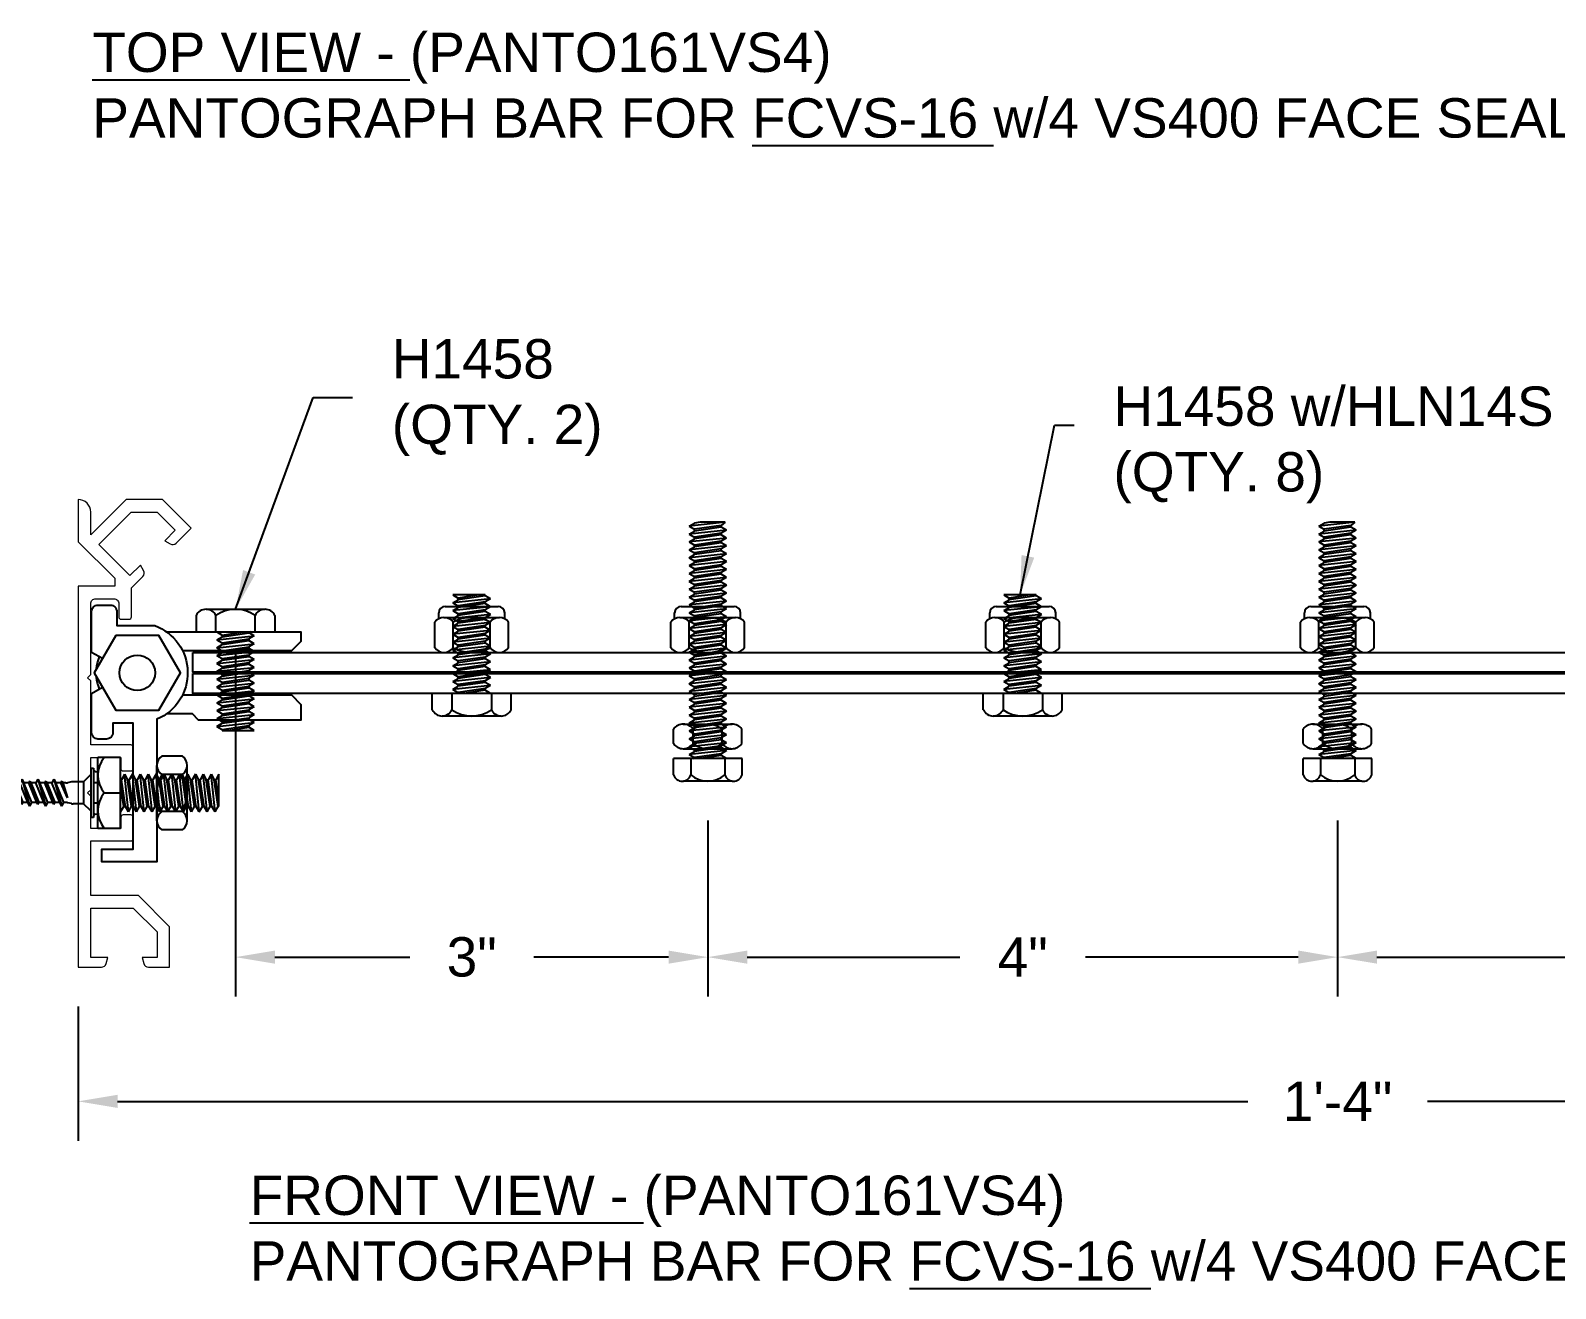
# Model space of a CAD drawing. Header units: inches. Extents: x 0 to 34.5, y -15.8 to 21.6.
# Drawn here: x 12.04 to 21.73, y 3.52 to 11.51 of the extents above; entities that cross this region are included whole.
import ezdxf

# ---------------------------------------------------------------- set-up
doc = ezdxf.new("R2010")
doc.units = ezdxf.units.IN
doc.header["$MEASUREMENT"] = 0
for name, color, linetype in [('Anchors', 4, 'Continuous'), ('Dimensions', 3, 'Continuous'), ('Metals', 7, 'Continuous'), ('Text', 2, 'Continuous')]:
    doc.layers.add(name, color=color, linetype=linetype)
doc.styles.add('Arial', font='arial.ttf')
doc.dimstyles.new('Arial', dxfattribs={"dimtxt": 0.25, "dimasz": 0.25, "dimexe": 0.25, "dimexo": 0.25, "dimgap": 0.25, "dimtad": 0, "dimtih": 1, "dimtoh": 1, "dimdec": 4, "dimzin": 0, "dimdsep": 46, "dimlunit": 4, "dimtxsty": 'Arial', "dimcen": 0.25, "dimadec": 0, "dimazin": 0, "dimtfac": 1, "dimtdec": 4, "dimtofl": 0, "dimtmove": 0, "dimatfit": 3, "dimfxl": 0, "dimfrac": 2, "dimtolj": 1, "dimtzin": 0, "dimarcsym": 0})

# ---------------------------------------------------------------- blocks, each defined once
blk = doc.blocks.new('*D12')
at = {"layer": 'Defpoints', "color": 0}
for p in [(12.3456, 5.5614), (28.3456, 5.5614), (28.3456, 4.71)]:
    blk.add_point(p, dxfattribs=at)
at = {"layer": 'Dimensions', "color": 0, "lineweight": -2}
for p, q in [((12.3456, 5.3114), (12.3456, 4.46)), ((28.3456, 5.3114), (28.3456, 4.46)), ((12.5956, 4.71), (19.7751, 4.71)), ((28.0956, 4.71), (20.9161, 4.71))]:
    blk.add_line(p, q, dxfattribs=at)
at = {"layer": 'Dimensions', "color": 0}
for points in [[(12.5956, 4.7516), (12.5956, 4.6683), (12.3456, 4.71)], [(28.0956, 4.7516), (28.0956, 4.6683), (28.3456, 4.71)]]:
    blk.add_solid(points, dxfattribs=at)
at = {"layer": 'Dimensions', "color": 0, "insert": (20.3456, 4.71), "char_height": 0.25, "attachment_point": 5, "style": 'Arial'}
blk.add_mtext('\\A1;1\'-4"', dxfattribs=at)
blk = doc.blocks.new('*D13')
at = {"layer": 'Defpoints', "color": 0}
for p in [(13.3456, 7.8348), (16.3456, 6.7434), (16.3456, 5.6257)]:
    blk.add_point(p, dxfattribs=at)
at = {"layer": 'Dimensions', "color": 0, "lineweight": -2}
for p, q in [((13.3456, 7.5848), (13.3456, 5.3757)), ((16.3456, 6.4934), (16.3456, 5.3757)), ((13.5956, 5.6257), (14.452, 5.6257)), ((16.0956, 5.6257), (15.2392, 5.6257))]:
    blk.add_line(p, q, dxfattribs=at)
at = {"layer": 'Dimensions', "color": 0}
for points in [[(13.5956, 5.6674), (13.5956, 5.5841), (13.3456, 5.6257)], [(16.0956, 5.6674), (16.0956, 5.5841), (16.3456, 5.6257)]]:
    blk.add_solid(points, dxfattribs=at)
at = {"layer": 'Dimensions', "color": 0, "insert": (14.8456, 5.6257), "char_height": 0.25, "attachment_point": 5, "style": 'Arial'}
blk.add_mtext('\\A1;3"', dxfattribs=at)
blk = doc.blocks.new('*D29')
at = {"layer": 'Defpoints', "color": 0}
for p in [(20.3456, 6.7434), (24.3456, 6.7434), (24.3456, 5.6257)]:
    blk.add_point(p, dxfattribs=at)
at = {"layer": 'Dimensions', "color": 0, "lineweight": -2}
for p, q in [((20.3456, 6.4934), (20.3456, 5.3757)), ((24.3456, 6.4934), (24.3456, 5.3757)), ((20.5956, 5.6257), (21.9469, 5.6257)), ((24.0956, 5.6257), (22.7443, 5.6257))]:
    blk.add_line(p, q, dxfattribs=at)
at = {"layer": 'Dimensions', "color": 0}
for points in [[(20.5956, 5.6674), (20.5956, 5.5841), (20.3456, 5.6257)], [(24.0956, 5.6674), (24.0956, 5.5841), (24.3456, 5.6257)]]:
    blk.add_solid(points, dxfattribs=at)
at = {"layer": 'Dimensions', "color": 0, "insert": (22.3456, 5.6257), "char_height": 0.25, "attachment_point": 5, "style": 'Arial'}
blk.add_mtext('\\A1;4"', dxfattribs=at)
blk = doc.blocks.new('*D30')
at = {"layer": 'Defpoints', "color": 0}
for p in [(16.3456, 6.7434), (20.3456, 6.7434), (20.3456, 5.6257)]:
    blk.add_point(p, dxfattribs=at)
at = {"layer": 'Dimensions', "color": 0, "lineweight": -2}
for p, q in [((16.3456, 6.4934), (16.3456, 5.3757)), ((20.3456, 6.4934), (20.3456, 5.3757)), ((16.5956, 5.6257), (17.9469, 5.6257)), ((20.0956, 5.6257), (18.7443, 5.6257))]:
    blk.add_line(p, q, dxfattribs=at)
at = {"layer": 'Dimensions', "color": 0}
for points in [[(16.5956, 5.6674), (16.5956, 5.5841), (16.3456, 5.6257)], [(20.0956, 5.6674), (20.0956, 5.5841), (20.3456, 5.6257)]]:
    blk.add_solid(points, dxfattribs=at)
at = {"layer": 'Dimensions', "color": 0, "insert": (18.3456, 5.6257), "char_height": 0.25, "attachment_point": 5, "style": 'Arial'}
blk.add_mtext('\\A1;4"', dxfattribs=at)
blk = doc.blocks.new('H14112')
for p, q in [((-0.2175, 0.1036), (-0.2175, -0.0004)), ((-0.155, 0.1436), (0.155, 0.1436)), ((-0.1088, -0.0004), (-0.1088, 0.1036)), ((0.1088, -0.0004), (0.1088, 0.1036)), ((0.2175, 0.1036), (0.2175, -0.0004)), ((-0.119, 0), (-0.085, -0.0196)), ((-0.085, -0.0196), (0.0485, 0)), ((0.0943, 0), (0.085, -0.0054)), ((-0.2175, -0.0004), (0.2175, -0.0004)), ((-0.119, -0.05), (0.119, -0.025)), ((-0.119, -0.05), (-0.085, -0.0304)), ((-0.119, -0.05), (-0.085, -0.0696)), ((-0.119, -0.1), (0.119, -0.075)), ((-0.119, -0.1), (-0.085, -0.0804)), ((-0.085, -0.0304), (0.085, -0.0054)), ((-0.085, -0.0196), (-0.085, -0.0304)), ((-0.085, -0.0696), (0.085, -0.0446)), ((-0.085, -0.0804), (0.085, -0.0554)), ((-0.085, -0.0696), (-0.085, -0.0804)), ((-0.085, -0.1196), (0.085, -0.0946)), ((0.119, -0.025), (0.085, -0.0054)), ((0.119, -0.025), (0.085, -0.0446)), ((0.085, -0.0446), (0.085, -0.0554)), ((0.119, -0.075), (0.085, -0.0554)), ((0.119, -0.075), (0.085, -0.0946)), ((0.085, -0.0946), (0.085, -0.1054)), ((-0.119, -0.1), (-0.085, -0.1196)), ((-0.119, -0.15), (0.119, -0.125)), ((-0.119, -0.15), (-0.085, -0.1304)), ((-0.119, -0.15), (-0.085, -0.1696)), ((-0.119, -0.2), (0.119, -0.175)), ((-0.119, -0.2), (-0.085, -0.1804)), ((-0.085, -0.1304), (0.085, -0.1054)), ((-0.085, -0.1196), (-0.085, -0.1304)), ((-0.085, -0.1696), (0.085, -0.1446)), ((-0.085, -0.1804), (0.085, -0.1554)), ((-0.085, -0.1696), (-0.085, -0.1804)), ((0.119, -0.125), (0.085, -0.1054)), ((0.119, -0.125), (0.085, -0.1446)), ((0.085, -0.1446), (0.085, -0.1554)), ((0.119, -0.175), (0.085, -0.1554)), ((0.119, -0.175), (0.085, -0.1946)), ((-0.119, -0.2), (-0.085, -0.2196)), ((-0.119, -0.25), (0.119, -0.225)), ((-0.119, -0.25), (-0.085, -0.2304)), ((-0.119, -0.25), (-0.085, -0.2696)), ((-0.119, -0.3), (0.119, -0.275)), ((-0.119, -0.3), (-0.085, -0.2804)), ((-0.085, -0.2196), (0.085, -0.1946)), ((-0.085, -0.2304), (0.085, -0.2054)), ((-0.085, -0.2196), (-0.085, -0.2304)), ((-0.085, -0.2696), (0.085, -0.2446)), ((-0.085, -0.2804), (0.085, -0.2554)), ((-0.085, -0.2696), (-0.085, -0.2804)), ((0.085, -0.1946), (0.085, -0.2054)), ((0.119, -0.225), (0.085, -0.2054)), ((0.119, -0.225), (0.085, -0.2446)), ((0.085, -0.2446), (0.085, -0.2554)), ((0.119, -0.275), (0.085, -0.2554)), ((0.119, -0.275), (0.085, -0.2946)), ((-0.119, -0.3), (-0.085, -0.3196)), ((-0.119, -0.35), (0.119, -0.325)), ((-0.119, -0.35), (-0.085, -0.3304)), ((-0.119, -0.35), (-0.085, -0.3696)), ((-0.119, -0.4), (0.119, -0.375)), ((-0.119, -0.4), (-0.085, -0.3804)), ((-0.085, -0.3196), (0.085, -0.2946)), ((-0.085, -0.3304), (0.085, -0.3054)), ((-0.085, -0.3196), (-0.085, -0.3304)), ((-0.085, -0.3696), (0.085, -0.3446)), ((-0.085, -0.3804), (0.085, -0.3554)), ((-0.085, -0.3696), (-0.085, -0.3804)), ((0.085, -0.2946), (0.085, -0.3054)), ((0.119, -0.325), (0.085, -0.3054)), ((0.119, -0.325), (0.085, -0.3446)), ((0.085, -0.3446), (0.085, -0.3554)), ((0.119, -0.375), (0.085, -0.3554)), ((0.119, -0.375), (0.085, -0.3946)), ((-0.119, -0.4), (-0.085, -0.4196)), ((-0.119, -0.45), (0.119, -0.425)), ((-0.119, -0.45), (-0.085, -0.4304)), ((-0.119, -0.45), (-0.085, -0.4696)), ((-0.119, -0.5), (0.119, -0.475)), ((-0.119, -0.5), (-0.085, -0.4804)), ((-0.085, -0.4196), (0.085, -0.3946)), ((-0.085, -0.4304), (0.085, -0.4054)), ((-0.085, -0.4196), (-0.085, -0.4304)), ((-0.085, -0.4696), (0.085, -0.4446)), ((-0.085, -0.4804), (0.085, -0.4554)), ((-0.085, -0.4696), (-0.085, -0.4804)), ((0.085, -0.3946), (0.085, -0.4054)), ((0.119, -0.425), (0.085, -0.4054)), ((0.119, -0.425), (0.085, -0.4446)), ((0.085, -0.4446), (0.085, -0.4554)), ((0.119, -0.475), (0.085, -0.4554)), ((0.119, -0.475), (0.085, -0.4946)), ((-0.119, -0.5), (-0.085, -0.5196)), ((-0.119, -0.55), (0.119, -0.525)), ((-0.119, -0.55), (-0.085, -0.5304)), ((-0.119, -0.55), (-0.085, -0.5696)), ((-0.119, -0.6), (0.119, -0.575)), ((-0.119, -0.6), (-0.085, -0.5804)), ((-0.085, -0.5196), (0.085, -0.4946)), ((-0.085, -0.5304), (0.085, -0.5054)), ((-0.085, -0.5196), (-0.085, -0.5304)), ((-0.085, -0.5696), (0.085, -0.5446)), ((-0.085, -0.5804), (0.085, -0.5554)), ((-0.085, -0.5696), (-0.085, -0.5804)), ((0.085, -0.4946), (0.085, -0.5054)), ((0.119, -0.525), (0.085, -0.5054)), ((0.119, -0.525), (0.085, -0.5446)), ((0.085, -0.5446), (0.085, -0.5554)), ((0.119, -0.575), (0.085, -0.5554)), ((0.119, -0.575), (0.085, -0.5946)), ((-0.119, -0.6), (-0.085, -0.6196)), ((-0.119, -0.65), (0.119, -0.625)), ((-0.119, -0.65), (-0.085, -0.6304)), ((-0.119, -0.65), (-0.085, -0.6696)), ((-0.119, -0.7), (0.119, -0.675)), ((-0.085, -0.6196), (0.085, -0.5946)), ((-0.085, -0.6304), (0.085, -0.6054)), ((-0.085, -0.6196), (-0.085, -0.6304)), ((-0.085, -0.6696), (0.085, -0.6446)), ((-0.085, -0.6804), (0.085, -0.6554)), ((-0.085, -0.6696), (-0.085, -0.6804)), ((0.085, -0.5946), (0.085, -0.6054)), ((0.119, -0.625), (0.085, -0.6054)), ((0.119, -0.625), (0.085, -0.6446)), ((0.085, -0.6446), (0.085, -0.6554)), ((0.119, -0.675), (0.085, -0.6554)), ((0.119, -0.675), (0.085, -0.6946)), ((-0.119, -0.7), (-0.085, -0.6804)), ((-0.119, -0.7), (-0.085, -0.7196)), ((-0.119, -0.75), (0.119, -0.725)), ((-0.119, -0.75), (-0.085, -0.7304)), ((-0.119, -0.75), (-0.085, -0.7696)), ((-0.085, -0.7196), (0.085, -0.6946)), ((-0.085, -0.7304), (0.085, -0.7054)), ((-0.085, -0.7196), (-0.085, -0.7304)), ((-0.085, -0.7696), (0.085, -0.7446)), ((-0.085, -0.7804), (0.085, -0.7554)), ((-0.085, -0.7696), (-0.085, -0.7804)), ((0.085, -0.6946), (0.085, -0.7054)), ((0.119, -0.725), (0.085, -0.7054)), ((0.119, -0.725), (0.085, -0.7446)), ((0.085, -0.7446), (0.085, -0.7554)), ((0.119, -0.775), (0.085, -0.7554)), ((-0.119, -0.8), (0.119, -0.775)), ((-0.119, -0.8), (-0.085, -0.7804)), ((-0.119, -0.8), (-0.085, -0.8196)), ((-0.119, -0.85), (0.119, -0.825)), ((-0.119, -0.85), (-0.085, -0.8304)), ((-0.119, -0.85), (-0.085, -0.8696)), ((-0.085, -0.8196), (0.085, -0.7946)), ((-0.085, -0.8304), (0.085, -0.8054)), ((-0.085, -0.8196), (-0.085, -0.8304)), ((-0.085, -0.8696), (0.085, -0.8446)), ((-0.085, -0.8804), (0.085, -0.8554)), ((-0.085, -0.8696), (-0.085, -0.8804)), ((0.119, -0.775), (0.085, -0.7946)), ((0.085, -0.7946), (0.085, -0.8054)), ((0.119, -0.825), (0.085, -0.8054)), ((0.119, -0.825), (0.085, -0.8446)), ((0.085, -0.8446), (0.085, -0.8554)), ((0.119, -0.875), (0.085, -0.8554)), ((-0.119, -0.9), (0.119, -0.875)), ((-0.119, -0.9), (-0.085, -0.8804)), ((-0.119, -0.9), (-0.085, -0.9196)), ((-0.119, -0.95), (0.119, -0.925)), ((-0.119, -0.95), (-0.085, -0.9304)), ((-0.119, -0.95), (-0.085, -0.9696)), ((-0.085, -0.9196), (0.085, -0.8946)), ((-0.085, -0.9304), (0.085, -0.9054)), ((-0.085, -0.9196), (-0.085, -0.9304)), ((-0.085, -0.9696), (0.085, -0.9446)), ((-0.085, -0.9804), (0.085, -0.9554)), ((0.119, -0.875), (0.085, -0.8946)), ((0.085, -0.8946), (0.085, -0.9054)), ((0.119, -0.925), (0.085, -0.9054)), ((0.119, -0.925), (0.085, -0.9446)), ((0.085, -0.9446), (0.085, -0.9554)), ((0.119, -0.975), (0.085, -0.9554)), ((-0.119, -1), (0.119, -0.975)), ((-0.119, -1), (-0.085, -0.9804)), ((-0.119, -1), (-0.085, -1.0196)), ((-0.119, -1.05), (0.119, -1.025)), ((-0.119, -1.05), (-0.085, -1.0304)), ((-0.119, -1.05), (-0.085, -1.0696)), ((-0.085, -0.9696), (-0.085, -0.9804)), ((-0.085, -1.0196), (0.085, -0.9946)), ((-0.085, -1.0304), (0.085, -1.0054)), ((-0.085, -1.0196), (-0.085, -1.0304)), ((-0.085, -1.0696), (0.085, -1.0446)), ((-0.085, -1.0804), (0.085, -1.0554)), ((0.119, -0.975), (0.085, -0.9946)), ((0.085, -0.9946), (0.085, -1.0054)), ((0.119, -1.025), (0.085, -1.0054)), ((0.119, -1.025), (0.085, -1.0446)), ((0.085, -1.0446), (0.085, -1.0554)), ((0.119, -1.075), (0.085, -1.0554)), ((-0.119, -1.1), (0.119, -1.075)), ((-0.119, -1.1), (-0.085, -1.0804)), ((-0.119, -1.1), (-0.085, -1.1196)), ((-0.119, -1.15), (0.119, -1.125)), ((-0.119, -1.15), (-0.085, -1.1304)), ((-0.119, -1.15), (-0.085, -1.1696)), ((-0.085, -1.0696), (-0.085, -1.0804)), ((-0.085, -1.1196), (0.085, -1.0946)), ((-0.085, -1.1304), (0.085, -1.1054)), ((-0.085, -1.1196), (-0.085, -1.1304)), ((-0.085, -1.1696), (0.085, -1.1446)), ((-0.085, -1.1804), (0.085, -1.1554)), ((0.119, -1.075), (0.085, -1.0946)), ((0.085, -1.0946), (0.085, -1.1054)), ((0.119, -1.125), (0.085, -1.1054)), ((0.119, -1.125), (0.085, -1.1446)), ((0.085, -1.1446), (0.085, -1.1554)), ((0.119, -1.175), (0.085, -1.1554)), ((-0.119, -1.2), (0.119, -1.175)), ((-0.119, -1.2), (-0.085, -1.1804)), ((-0.119, -1.2), (-0.085, -1.2196)), ((-0.119, -1.25), (0.119, -1.225)), ((-0.119, -1.25), (-0.085, -1.2304)), ((-0.119, -1.25), (-0.085, -1.2696)), ((-0.085, -1.1696), (-0.085, -1.1804)), ((-0.085, -1.2196), (0.085, -1.1946)), ((-0.085, -1.2304), (0.085, -1.2054)), ((-0.085, -1.2196), (-0.085, -1.2304)), ((-0.085, -1.2696), (0.085, -1.2446)), ((-0.085, -1.2804), (0.085, -1.2554)), ((0.119, -1.175), (0.085, -1.1946)), ((0.085, -1.1946), (0.085, -1.2054)), ((0.119, -1.225), (0.085, -1.2054)), ((0.119, -1.225), (0.085, -1.2446)), ((0.085, -1.2446), (0.085, -1.2554)), ((0.119, -1.275), (0.085, -1.2554)), ((-0.119, -1.3), (0.119, -1.275)), ((-0.119, -1.3), (-0.085, -1.2804)), ((-0.119, -1.3), (-0.085, -1.3196)), ((-0.119, -1.35), (0.119, -1.325)), ((-0.119, -1.35), (-0.085, -1.3304)), ((-0.119, -1.35), (-0.085, -1.3696)), ((-0.085, -1.2696), (-0.085, -1.2804)), ((-0.085, -1.3196), (0.085, -1.2946)), ((-0.085, -1.3304), (0.085, -1.3054)), ((-0.085, -1.3196), (-0.085, -1.3304)), ((-0.085, -1.3696), (0.085, -1.3446)), ((-0.085, -1.3804), (0.085, -1.3554)), ((0.119, -1.275), (0.085, -1.2946)), ((0.085, -1.2946), (0.085, -1.3054)), ((0.119, -1.325), (0.085, -1.3054)), ((0.119, -1.325), (0.085, -1.3446)), ((0.085, -1.3446), (0.085, -1.3554)), ((0.119, -1.375), (0.085, -1.3554)), ((-0.119, -1.4), (0.119, -1.375)), ((-0.119, -1.4), (-0.085, -1.3804)), ((-0.119, -1.4), (-0.085, -1.4196)), ((-0.119, -1.45), (0.119, -1.425)), ((-0.119, -1.45), (-0.085, -1.4304)), ((-0.119, -1.45), (-0.085, -1.4696)), ((-0.085, -1.3696), (-0.085, -1.3804)), ((-0.085, -1.4196), (0.085, -1.3946)), ((-0.085, -1.4304), (0.085, -1.4054)), ((-0.085, -1.4196), (-0.085, -1.4304)), ((-0.085, -1.4696), (0.085, -1.4446)), ((0.119, -1.375), (0.085, -1.3946)), ((0.085, -1.3946), (0.085, -1.4054)), ((0.119, -1.425), (0.085, -1.4054)), ((0.119, -1.425), (0.085, -1.4446)), ((0.085, -1.4446), (0.085, -1.4554)), ((-0.1099, -1.5), (0.119, -1.475)), ((-0.1099, -1.5), (-0.085, -1.4804)), ((-0.1099, -1.5), (0.0485, -1.5)), ((-0.085, -1.4804), (0.085, -1.4554)), ((-0.085, -1.4696), (-0.085, -1.4804)), ((0.0485, -1.5), (0.085, -1.4946)), ((0.119, -1.475), (0.085, -1.4554)), ((0.119, -1.475), (0.085, -1.4946))]:
    blk.add_line(p, q)
for centre, radius, start, end in [((-0.1631, 0.0867), 0.057, 17.32121, 162.67879), ((0, -0.0242), 0.1678, 49.61133, 130.38867), ((0.1631, 0.0867), 0.057, 17.32121, 162.67879)]:
    blk.add_arc(centre, radius, start, end)
blk = doc.blocks.new('HLN14S')
for p, q in [((-0.1678, 0.292), (0.1678, 0.292)), ((-0.2096, 0.2133), (-0.2096, 0.2502)), ((-0.1759, 0.2217), (0.1759, 0.2217)), ((0.2096, 0.2133), (0.2096, 0.2502)), ((-0.2345, 0.03), (-0.2345, 0.1917)), ((-0.1173, 0.03), (-0.1173, 0.1917)), ((0.1172, 0.03), (0.1172, 0.1917)), ((0.2345, 0.03), (0.2345, 0.1917)), ((-0.1759, 0), (0.1759, 0))]:
    blk.add_line(p, q)
for centre, radius, start, end in [((-0.1678, 0.2502), 0.0418, 90, 180), ((0.1678, 0.2502), 0.0418, 0, 90), ((-0.1759, 0.1494), 0.0723, 35.77511, 144.22489), ((0, -0.0223), 0.244, 61.28133, 118.71867), ((0.1759, 0.1494), 0.0723, 35.77511, 144.22489), ((-0.1759, 0.0723), 0.0723, 215.77511, 324.22489), ((0, 0.244), 0.244, 241.28133, 298.71867), ((0.1759, 0.0723), 0.0723, 215.77511, 324.22489)]:
    blk.add_arc(centre, radius, start, end)
blk = doc.blocks.new('HJN14')
for p, q in [((-0.155, 0), (0.155, 0)), ((-0.2175, -0.1242), (-0.2175, -0.032)), ((-0.0925, -0.1242), (-0.0925, -0.032)), ((0.0925, -0.1242), (0.0925, -0.032)), ((0.2175, -0.1242), (0.2175, -0.032)), ((-0.155, -0.1562), (0.155, -0.1562))]:
    blk.add_line(p, q)
for centre, radius, start, end in [((-0.155, -0.077), 0.077, 35.77511, 144.22489), ((0, -0.1497), 0.1497, 51.83429, 128.16571), ((0.155, -0.077), 0.077, 35.77511, 144.22489), ((-0.155, -0.0792), 0.077, 215.77511, 324.22489), ((0, -0.0066), 0.1497, 231.83429, 308.16571), ((0.155, -0.0792), 0.077, 215.77511, 324.22489)]:
    blk.add_arc(centre, radius, start, end)
blk = doc.blocks.new('H1458S')
for p, q in [((-0.25, 0.104), (-0.25, 0)), ((-0.1875, 0.144), (0.1875, 0.144)), ((-0.125, 0), (-0.125, 0.104)), ((0.125, 0), (0.125, 0.104)), ((0.25, 0.104), (0.25, 0)), ((-0.25, 0), (0.25, 0)), ((-0.119, 0), (-0.085, -0.0196)), ((-0.085, -0.0196), (0.0485, 0)), ((-0.119, -0.05), (0.119, -0.025)), ((-0.119, -0.05), (-0.085, -0.0304)), ((-0.119, -0.05), (-0.085, -0.0696)), ((-0.119, -0.1), (0.119, -0.075)), ((-0.119, -0.1), (-0.085, -0.0804)), ((-0.085, -0.0304), (0.085, -0.0054)), ((-0.085, -0.0196), (-0.085, -0.0304)), ((-0.085, -0.0696), (0.085, -0.0446)), ((-0.085, -0.0804), (0.085, -0.0554)), ((-0.085, -0.0696), (-0.085, -0.0804)), ((-0.085, -0.1196), (0.085, -0.0946)), ((0.0943, 0), (0.085, -0.0054)), ((0.119, -0.025), (0.085, -0.0054)), ((0.119, -0.025), (0.085, -0.0446)), ((0.085, -0.0446), (0.085, -0.0554)), ((0.119, -0.075), (0.085, -0.0554)), ((0.119, -0.075), (0.085, -0.0946)), ((0.085, -0.0946), (0.085, -0.1054)), ((-0.119, -0.1), (-0.085, -0.1196)), ((-0.119, -0.15), (0.119, -0.125)), ((-0.119, -0.15), (-0.085, -0.1304)), ((-0.119, -0.15), (-0.085, -0.1696)), ((-0.119, -0.2), (0.119, -0.175)), ((-0.119, -0.2), (-0.085, -0.1804)), ((-0.085, -0.1304), (0.085, -0.1054)), ((-0.085, -0.1196), (-0.085, -0.1304)), ((-0.085, -0.1696), (0.085, -0.1446)), ((-0.085, -0.1804), (0.085, -0.1554)), ((-0.085, -0.1696), (-0.085, -0.1804)), ((0.119, -0.125), (0.085, -0.1054)), ((0.119, -0.125), (0.085, -0.1446)), ((0.085, -0.1446), (0.085, -0.1554)), ((0.119, -0.175), (0.085, -0.1554)), ((0.119, -0.175), (0.085, -0.1946)), ((-0.119, -0.2), (-0.085, -0.2196)), ((-0.119, -0.25), (0.119, -0.225)), ((-0.119, -0.25), (-0.085, -0.2304)), ((-0.119, -0.25), (-0.085, -0.2696)), ((-0.119, -0.3), (0.119, -0.275)), ((-0.119, -0.3), (-0.085, -0.2804)), ((-0.085, -0.2196), (0.085, -0.1946)), ((-0.085, -0.2304), (0.085, -0.2054)), ((-0.085, -0.2196), (-0.085, -0.2304)), ((-0.085, -0.2696), (0.085, -0.2446)), ((-0.085, -0.2804), (0.085, -0.2554)), ((-0.085, -0.2696), (-0.085, -0.2804)), ((0.085, -0.1946), (0.085, -0.2054)), ((0.119, -0.225), (0.085, -0.2054)), ((0.119, -0.225), (0.085, -0.2446)), ((0.085, -0.2446), (0.085, -0.2554)), ((0.119, -0.275), (0.085, -0.2554)), ((0.119, -0.275), (0.085, -0.2946)), ((-0.119, -0.3), (-0.085, -0.3196)), ((-0.119, -0.35), (0.119, -0.325)), ((-0.119, -0.35), (-0.085, -0.3304)), ((-0.119, -0.35), (-0.085, -0.3696)), ((-0.119, -0.4), (0.119, -0.375)), ((-0.119, -0.4), (-0.085, -0.3804)), ((-0.085, -0.3196), (0.085, -0.2946)), ((-0.085, -0.3304), (0.085, -0.3054)), ((-0.085, -0.3196), (-0.085, -0.3304)), ((-0.085, -0.3696), (0.085, -0.3446)), ((-0.085, -0.3804), (0.085, -0.3554)), ((-0.085, -0.3696), (-0.085, -0.3804)), ((0.085, -0.2946), (0.085, -0.3054)), ((0.119, -0.325), (0.085, -0.3054)), ((0.119, -0.325), (0.085, -0.3446)), ((0.085, -0.3446), (0.085, -0.3554)), ((0.119, -0.375), (0.085, -0.3554)), ((0.119, -0.375), (0.085, -0.3946)), ((-0.119, -0.4), (-0.085, -0.4196)), ((-0.119, -0.45), (0.119, -0.425)), ((-0.119, -0.45), (-0.085, -0.4304)), ((-0.119, -0.45), (-0.085, -0.4696)), ((-0.119, -0.5), (0.119, -0.475)), ((-0.119, -0.5), (-0.085, -0.4804)), ((-0.085, -0.4196), (0.085, -0.3946)), ((-0.085, -0.4304), (0.085, -0.4054)), ((-0.085, -0.4196), (-0.085, -0.4304)), ((-0.085, -0.4696), (0.085, -0.4446)), ((-0.085, -0.4804), (0.085, -0.4554)), ((-0.085, -0.4696), (-0.085, -0.4804)), ((0.085, -0.3946), (0.085, -0.4054)), ((0.119, -0.425), (0.085, -0.4054)), ((0.119, -0.425), (0.085, -0.4446)), ((0.085, -0.4446), (0.085, -0.4554)), ((0.119, -0.475), (0.085, -0.4554)), ((0.119, -0.475), (0.085, -0.4946)), ((-0.119, -0.5), (-0.085, -0.5196)), ((-0.119, -0.55), (0.119, -0.525)), ((-0.119, -0.55), (-0.085, -0.5304)), ((-0.119, -0.55), (-0.085, -0.5696)), ((-0.119, -0.6), (0.119, -0.575)), ((-0.119, -0.6), (-0.085, -0.5804)), ((-0.085, -0.5196), (0.085, -0.4946)), ((-0.085, -0.5304), (0.085, -0.5054)), ((-0.085, -0.5196), (-0.085, -0.5304)), ((-0.085, -0.5696), (0.085, -0.5446)), ((-0.085, -0.5804), (0.085, -0.5554)), ((-0.085, -0.5696), (-0.085, -0.5804)), ((0.085, -0.4946), (0.085, -0.5054)), ((0.119, -0.525), (0.085, -0.5054)), ((0.119, -0.525), (0.085, -0.5446)), ((0.085, -0.5446), (0.085, -0.5554)), ((0.119, -0.575), (0.085, -0.5554)), ((0.119, -0.575), (0.085, -0.5946)), ((-0.119, -0.6), (-0.085, -0.6196)), ((-0.085, -0.6196), (0.085, -0.5946)), ((-0.085, -0.6196), (-0.085, -0.625)), ((-0.085, -0.625), (0.119, -0.625)), ((-0.0485, -0.625), (0.085, -0.6054)), ((0.085, -0.5946), (0.085, -0.6054)), ((0.119, -0.625), (0.085, -0.6054))]:
    blk.add_line(p, q)
for centre, radius, start, end in [((-0.1875, 0.0752), 0.0688, 24.76151, 155.23849), ((0, -0.0713), 0.2153, 54.51066, 125.48934), ((0.1875, 0.0752), 0.0688, 24.76151, 155.23849)]:
    blk.add_arc(centre, radius, start, end)
blk = doc.blocks.new('HN14S')
for p, q in [((-0.1759, 0), (0.1759, 0)), ((-0.2345, -0.1613), (-0.2345, -0.03)), ((-0.1172, -0.1613), (-0.1172, -0.03)), ((0.1172, -0.1613), (0.1172, -0.03)), ((0.2345, -0.1613), (0.2345, -0.03)), ((-0.1759, -0.1914), (0.1759, -0.1914))]:
    blk.add_line(p, q)
for centre, radius, start, end in [((-0.1759, -0.0723), 0.0723, 35.77511, 144.22489), ((0, -0.244), 0.244, 61.28133, 118.71867), ((0.1759, -0.0723), 0.0723, 35.77511, 144.22489), ((-0.1759, -0.1191), 0.0723, 215.77511, 324.22489), ((0, 0.0527), 0.244, 241.28133, 298.71867), ((0.1759, -0.1191), 0.0723, 215.77511, 324.22489)]:
    blk.add_arc(centre, radius, start, end)
blk = doc.blocks.new('H1458 TURNED')
for p, q in [((2.0034, 22.6635), (1.8594, 22.6635)), ((1.8594, 22.2135), (1.8594, 22.6635)), ((2.0034, 22.2135), (2.0034, 22.6635)), ((2.0034, 22.5319), (2.0087, 22.5226)), ((2.023, 22.3526), (2.0034, 22.4861)), ((2.0284, 22.5566), (2.0087, 22.5226)), ((2.0337, 22.3526), (2.0087, 22.5226)), ((2.0284, 22.5566), (2.048, 22.5226)), ((2.0534, 22.3186), (2.0284, 22.5566)), ((2.073, 22.3526), (2.048, 22.5226)), ((2.048, 22.5226), (2.0587, 22.5226)), ((2.0784, 22.5566), (2.0587, 22.5226)), ((2.0837, 22.3526), (2.0587, 22.5226)), ((2.0784, 22.5566), (2.098, 22.5226)), ((2.1034, 22.3186), (2.0784, 22.5566)), ((2.123, 22.3526), (2.098, 22.5226)), ((2.098, 22.5226), (2.1087, 22.5226)), ((2.1284, 22.5566), (2.1087, 22.5226)), ((2.1337, 22.3526), (2.1087, 22.5226)), ((2.1284, 22.5566), (2.148, 22.5226)), ((2.1534, 22.3186), (2.1284, 22.5566)), ((2.173, 22.3526), (2.148, 22.5226)), ((2.148, 22.5226), (2.1587, 22.5226)), ((2.1784, 22.5566), (2.1587, 22.5226)), ((2.1837, 22.3526), (2.1587, 22.5226)), ((2.1784, 22.5566), (2.198, 22.5226)), ((2.2034, 22.3186), (2.1784, 22.5566)), ((2.223, 22.3526), (2.198, 22.5226)), ((2.198, 22.5226), (2.2087, 22.5226)), ((2.2284, 22.5566), (2.2087, 22.5226)), ((2.2337, 22.3526), (2.2087, 22.5226)), ((2.2284, 22.5566), (2.248, 22.5226)), ((2.2534, 22.3186), (2.2284, 22.5566)), ((2.273, 22.3526), (2.248, 22.5226)), ((2.248, 22.5226), (2.2587, 22.5226)), ((2.2784, 22.5566), (2.2587, 22.5226)), ((2.2837, 22.3526), (2.2587, 22.5226)), ((2.2784, 22.5566), (2.298, 22.5226)), ((2.3034, 22.3186), (2.2784, 22.5566)), ((2.298, 22.5226), (2.3087, 22.5226)), ((2.323, 22.3526), (2.298, 22.5226)), ((2.3284, 22.5566), (2.3087, 22.5226)), ((2.3337, 22.3526), (2.3087, 22.5226)), ((2.3284, 22.5566), (2.348, 22.5226)), ((2.3534, 22.3186), (2.3284, 22.5566)), ((2.373, 22.3526), (2.348, 22.5226)), ((2.348, 22.5226), (2.3587, 22.5226)), ((2.3784, 22.5566), (2.3587, 22.5226)), ((2.3837, 22.3526), (2.3587, 22.5226)), ((2.3784, 22.5566), (2.398, 22.5226)), ((2.4034, 22.3186), (2.3784, 22.5566)), ((2.423, 22.3526), (2.398, 22.5226)), ((2.398, 22.5226), (2.4087, 22.5226)), ((2.4284, 22.5566), (2.4087, 22.5226)), ((2.4337, 22.3526), (2.4087, 22.5226)), ((2.4284, 22.5566), (2.448, 22.5226)), ((2.4534, 22.3186), (2.4284, 22.5566)), ((2.473, 22.3526), (2.448, 22.5226)), ((2.448, 22.5226), (2.4587, 22.5226)), ((2.4784, 22.5566), (2.4587, 22.5226)), ((2.4837, 22.3526), (2.4587, 22.5226)), ((2.4784, 22.5566), (2.498, 22.5226)), ((2.5034, 22.3186), (2.4784, 22.5566)), ((2.523, 22.3526), (2.498, 22.5226)), ((2.498, 22.5226), (2.5087, 22.5226)), ((2.5284, 22.5566), (2.5087, 22.5226)), ((2.5337, 22.3526), (2.5087, 22.5226)), ((2.5284, 22.5566), (2.548, 22.5226)), ((2.5534, 22.3186), (2.5284, 22.5566)), ((2.573, 22.3526), (2.548, 22.5226)), ((2.548, 22.5226), (2.5587, 22.5226)), ((2.5784, 22.5566), (2.5587, 22.5226)), ((2.5837, 22.3526), (2.5587, 22.5226)), ((2.5784, 22.5566), (2.598, 22.5226)), ((2.6034, 22.3186), (2.5784, 22.5566)), ((2.598, 22.5226), (2.6087, 22.5226)), ((2.623, 22.3526), (2.598, 22.5226)), ((2.6284, 22.5566), (2.6087, 22.5226)), ((2.6284, 22.3891), (2.6087, 22.5226)), ((2.6284, 22.3526), (2.6284, 22.5566)), ((1.8994, 22.4385), (2.0034, 22.4385)), ((2.0034, 22.3186), (2.023, 22.3526)), ((2.023, 22.3526), (2.0337, 22.3526)), ((2.0534, 22.3186), (2.0337, 22.3526)), ((2.0534, 22.3186), (2.073, 22.3526)), ((2.073, 22.3526), (2.0837, 22.3526)), ((2.1034, 22.3186), (2.0837, 22.3526)), ((2.1034, 22.3186), (2.123, 22.3526)), ((2.123, 22.3526), (2.1337, 22.3526)), ((2.1534, 22.3186), (2.1337, 22.3526)), ((2.1534, 22.3186), (2.173, 22.3526)), ((2.173, 22.3526), (2.1837, 22.3526)), ((2.2034, 22.3186), (2.1837, 22.3526)), ((2.2034, 22.3186), (2.223, 22.3526)), ((2.223, 22.3526), (2.2337, 22.3526)), ((2.2534, 22.3186), (2.2337, 22.3526)), ((2.2534, 22.3186), (2.273, 22.3526)), ((2.273, 22.3526), (2.2837, 22.3526)), ((2.3034, 22.3186), (2.2837, 22.3526)), ((2.3034, 22.3186), (2.323, 22.3526)), ((2.323, 22.3526), (2.3337, 22.3526)), ((2.3534, 22.3186), (2.3337, 22.3526)), ((2.3534, 22.3186), (2.373, 22.3526)), ((2.373, 22.3526), (2.3837, 22.3526)), ((2.4034, 22.3186), (2.3837, 22.3526)), ((2.4034, 22.3186), (2.423, 22.3526)), ((2.423, 22.3526), (2.4337, 22.3526)), ((2.4534, 22.3186), (2.4337, 22.3526)), ((2.4534, 22.3186), (2.473, 22.3526)), ((2.473, 22.3526), (2.4837, 22.3526)), ((2.5034, 22.3186), (2.4837, 22.3526)), ((2.5034, 22.3186), (2.523, 22.3526)), ((2.523, 22.3526), (2.5337, 22.3526)), ((2.5534, 22.3186), (2.5337, 22.3526)), ((2.5534, 22.3186), (2.573, 22.3526)), ((2.573, 22.3526), (2.5837, 22.3526)), ((2.6034, 22.3186), (2.5837, 22.3526)), ((2.6034, 22.3186), (2.623, 22.3526)), ((2.623, 22.3526), (2.6284, 22.3526)), ((2.0034, 22.2135), (1.8594, 22.2135)), ((2.0034, 22.2135), (1.8994, 22.2135))]:
    blk.add_line(p, q)
for centre in [(2.0356, 22.551), (2.0356, 22.326)]:
    blk.add_arc(centre, 0.1767, 140.45392, 219.54608)
blk = doc.blocks.new('TH316134 BEYOND')
for p, q in [((-0.1567, 0.0187), (0.1567, 0.0187)), ((-0.1567, 0), (-0.1567, 0.0187)), ((-0.1567, 0), (0.1567, 0)), ((-0.1352, 0.029), (-0.1337, 0.046)), ((-0.1148, 0), (-0.0697, -0.045)), ((-0.0645, 0.0187), (-0.0645, 0.046)), ((0.0645, 0.0187), (0.0645, 0.046)), ((0.1148, 0), (0.0697, -0.045)), ((0.1352, 0.029), (0.1337, 0.046)), ((0.1567, 0.0187), (0.1567, 0)), ((-0.0697, -0.045), (0.0697, -0.045)), ((-0.0697, -0.045), (-0.0697, -0.1121)), ((0.0697, -0.045), (0.0697, -0.1121)), ((-0.0862, -0.2344), (0.0862, -0.1836)), ((-0.0737, -0.1836), (0.0321, -0.1471)), ((-0.0737, -0.1836), (-0.0622, -0.1774)), ((-0.0737, -0.1836), (-0.0622, -0.1898)), ((-0.0687, -0.1217), (-0.0633, -0.1477)), ((0.0321, -0.1471), (-0.0622, -0.1898)), ((-0.0622, -0.1774), (0.0321, -0.1471)), ((-0.0622, -0.1573), (-0.0622, -0.1774)), ((0.0622, -0.1707), (-0.0622, -0.2215)), ((-0.0622, -0.1898), (-0.0622, -0.2215)), ((0.0622, -0.1573), (0.0622, -0.1707)), ((0.0862, -0.1836), (0.0622, -0.1707)), ((0.0862, -0.1836), (0.0622, -0.1965)), ((0.0687, -0.1217), (0.0633, -0.1477)), ((-0.0862, -0.2344), (-0.0622, -0.2215)), ((-0.0862, -0.2344), (-0.0622, -0.2473)), ((-0.0862, -0.3359), (0.0862, -0.2852)), ((-0.0737, -0.2852), (0.0737, -0.2344)), ((-0.0737, -0.2852), (-0.0622, -0.279)), ((-0.0737, -0.2852), (-0.0622, -0.2913)), ((0.0622, -0.1965), (-0.0622, -0.2473)), ((-0.0622, -0.279), (0.0622, -0.2282)), ((0.0622, -0.2405), (-0.0622, -0.2913)), ((-0.0622, -0.2473), (-0.0622, -0.279)), ((0.0622, -0.2722), (-0.0622, -0.323)), ((0.0622, -0.1965), (0.0622, -0.2282)), ((0.0737, -0.2344), (0.0622, -0.2282)), ((0.0737, -0.2344), (0.0622, -0.2405)), ((0.0622, -0.2405), (0.0622, -0.2722)), ((0.0862, -0.2852), (0.0622, -0.2722)), ((0.0862, -0.2852), (0.0622, -0.2981)), ((-0.0862, -0.3359), (-0.0622, -0.323)), ((-0.0862, -0.3359), (-0.0622, -0.3489)), ((-0.0862, -0.4375), (0.0862, -0.3867)), ((-0.0737, -0.3867), (0.0737, -0.3359)), ((-0.0737, -0.3867), (-0.0622, -0.3806)), ((-0.0737, -0.3867), (-0.0622, -0.3929)), ((-0.0622, -0.2913), (-0.0622, -0.323)), ((0.0622, -0.2981), (-0.0622, -0.3489)), ((-0.0622, -0.3806), (0.0622, -0.3298)), ((0.0622, -0.3421), (-0.0622, -0.3929)), ((-0.0622, -0.3489), (-0.0622, -0.3806)), ((0.0622, -0.3738), (-0.0622, -0.4246)), ((0.0622, -0.2981), (0.0622, -0.3298)), ((0.0737, -0.3359), (0.0622, -0.3298)), ((0.0737, -0.3359), (0.0622, -0.3421)), ((0.0622, -0.3421), (0.0622, -0.3738)), ((0.0862, -0.3867), (0.0622, -0.3738)), ((0.0862, -0.3867), (0.0622, -0.3996)), ((-0.0862, -0.4375), (-0.0622, -0.4246)), ((-0.0862, -0.4375), (-0.0622, -0.4504)), ((-0.0737, -0.4883), (0.0737, -0.4375)), ((-0.0737, -0.4883), (-0.0622, -0.4821)), ((-0.0622, -0.3929), (-0.0622, -0.4246)), ((0.0622, -0.3996), (-0.0622, -0.4504)), ((-0.0622, -0.4821), (0.0622, -0.4313)), ((0.0622, -0.4437), (-0.0622, -0.4944)), ((-0.0622, -0.4504), (-0.0622, -0.4821)), ((0.0622, -0.4754), (-0.0622, -0.5261)), ((0.0622, -0.3996), (0.0622, -0.4313)), ((0.0737, -0.4375), (0.0622, -0.4313)), ((0.0737, -0.4375), (0.0622, -0.4437)), ((0.0622, -0.4437), (0.0622, -0.4754)), ((0.0862, -0.4883), (0.0622, -0.4754)), ((-0.0862, -0.5391), (0.0862, -0.4883)), ((-0.0862, -0.5391), (-0.0622, -0.5261)), ((-0.0862, -0.5391), (-0.0622, -0.552)), ((-0.0737, -0.4883), (-0.0622, -0.4944)), ((-0.0737, -0.5898), (0.0737, -0.5391)), ((-0.0622, -0.4944), (-0.0622, -0.5261)), ((0.0622, -0.5012), (-0.0622, -0.552)), ((-0.0622, -0.5837), (0.0622, -0.5329)), ((0.0622, -0.5452), (-0.0622, -0.596)), ((-0.0622, -0.552), (-0.0622, -0.5837)), ((0.0622, -0.5769), (-0.0622, -0.6277)), ((0.0862, -0.4883), (0.0622, -0.5012)), ((0.0622, -0.5012), (0.0622, -0.5329)), ((0.0737, -0.5391), (0.0622, -0.5329)), ((0.0737, -0.5391), (0.0622, -0.5452)), ((0.0622, -0.5452), (0.0622, -0.5769)), ((0.0862, -0.5898), (0.0622, -0.5769)), ((-0.0862, -0.6406), (0.0862, -0.5898)), ((-0.0862, -0.6406), (-0.0622, -0.6277)), ((-0.0862, -0.6406), (-0.0622, -0.6535)), ((-0.0737, -0.5898), (-0.0622, -0.5837)), ((-0.0737, -0.5898), (-0.0622, -0.596)), ((-0.0737, -0.6914), (0.0737, -0.6406)), ((-0.0622, -0.596), (-0.0622, -0.6277)), ((0.0622, -0.6028), (-0.0622, -0.6535)), ((-0.0622, -0.6852), (0.0622, -0.6345)), ((0.0622, -0.6468), (-0.0622, -0.6976)), ((-0.0622, -0.6535), (-0.0622, -0.6852)), ((0.0862, -0.5898), (0.0622, -0.6028)), ((0.0622, -0.6028), (0.0622, -0.6345)), ((0.0737, -0.6406), (0.0622, -0.6345)), ((0.0737, -0.6406), (0.0622, -0.6468)), ((0.0622, -0.6468), (0.0622, -0.6785)), ((-0.0862, -0.7422), (0.0862, -0.6914)), ((-0.0862, -0.7422), (-0.0622, -0.7293)), ((-0.0862, -0.7422), (-0.0622, -0.7551)), ((-0.0737, -0.6914), (-0.0622, -0.6852)), ((-0.0737, -0.6914), (-0.0622, -0.6976)), ((-0.0737, -0.793), (0.0737, -0.7422)), ((0.0622, -0.6785), (-0.0622, -0.7293)), ((-0.0622, -0.6976), (-0.0622, -0.7293)), ((0.0622, -0.7043), (-0.0622, -0.7551)), ((-0.0622, -0.7868), (0.0622, -0.736)), ((0.0622, -0.7484), (-0.0622, -0.7991)), ((-0.0622, -0.7551), (-0.0622, -0.7868)), ((0.0862, -0.6914), (0.0622, -0.6785)), ((0.0862, -0.6914), (0.0622, -0.7043)), ((0.0622, -0.7043), (0.0622, -0.736)), ((0.0737, -0.7422), (0.0622, -0.736)), ((0.0737, -0.7422), (0.0622, -0.7484)), ((0.0622, -0.7484), (0.0622, -0.78)), ((-0.0862, -0.8437), (0.0862, -0.793)), ((-0.0862, -0.8437), (-0.0622, -0.8308)), ((-0.0862, -0.8437), (-0.0622, -0.8567)), ((-0.0737, -0.793), (-0.0622, -0.7868)), ((-0.0737, -0.793), (-0.0622, -0.7991)), ((-0.0737, -0.8945), (0.0737, -0.8437)), ((0.0622, -0.78), (-0.0622, -0.8308)), ((-0.0622, -0.7991), (-0.0622, -0.8308)), ((0.0622, -0.8059), (-0.0622, -0.8567)), ((-0.0622, -0.8884), (0.0622, -0.8376)), ((0.0622, -0.8499), (-0.0622, -0.9007)), ((-0.0622, -0.8567), (-0.0622, -0.8884)), ((0.0862, -0.793), (0.0622, -0.78)), ((0.0862, -0.793), (0.0622, -0.8059)), ((0.0622, -0.8059), (0.0622, -0.8376)), ((0.0737, -0.8437), (0.0622, -0.8376)), ((0.0737, -0.8437), (0.0622, -0.8499)), ((0.0622, -0.8499), (0.0622, -0.8816)), ((-0.0862, -0.9453), (0.0862, -0.8945)), ((-0.0862, -0.9453), (-0.0622, -0.9324)), ((-0.0862, -0.9453), (-0.0622, -0.9582)), ((-0.0737, -0.8945), (-0.0622, -0.8884)), ((-0.0737, -0.8945), (-0.0622, -0.9007)), ((-0.0737, -0.9961), (0.0737, -0.9453)), ((0.0622, -0.8816), (-0.0622, -0.9324)), ((-0.0622, -0.9007), (-0.0622, -0.9324)), ((0.0622, -0.9075), (-0.0622, -0.9582)), ((-0.0622, -0.9899), (0.0622, -0.9391)), ((0.0622, -0.9515), (-0.0622, -1.0023)), ((-0.0622, -0.9582), (-0.0622, -0.9899)), ((0.0862, -0.8945), (0.0622, -0.8816)), ((0.0862, -0.8945), (0.0622, -0.9075)), ((0.0622, -0.9075), (0.0622, -0.9391)), ((0.0737, -0.9453), (0.0622, -0.9391)), ((0.0737, -0.9453), (0.0622, -0.9515)), ((0.0622, -0.9515), (0.0622, -0.9832)), ((-0.0862, -1.0469), (0.0862, -0.9961)), ((-0.0862, -1.0469), (-0.0622, -1.034)), ((-0.0862, -1.0469), (-0.0622, -1.0598)), ((-0.0737, -0.9961), (-0.0622, -0.9899)), ((-0.0737, -0.9961), (-0.0622, -1.0023)), ((-0.0737, -1.0977), (0.0737, -1.0469)), ((0.0622, -0.9832), (-0.0622, -1.034)), ((-0.0622, -1.0023), (-0.0622, -1.034)), ((0.0622, -1.009), (-0.0622, -1.0598)), ((-0.0622, -1.0915), (0.0622, -1.0407)), ((0.0622, -1.053), (-0.0622, -1.1038)), ((-0.0622, -1.0598), (-0.0622, -1.0915)), ((0.0862, -0.9961), (0.0622, -0.9832)), ((0.0862, -0.9961), (0.0622, -1.009)), ((0.0622, -1.009), (0.0622, -1.0407)), ((0.0737, -1.0469), (0.0622, -1.0407)), ((0.0737, -1.0469), (0.0622, -1.053)), ((0.0622, -1.053), (0.0622, -1.0847)), ((-0.0862, -1.1484), (0.0862, -1.0977)), ((-0.0862, -1.1484), (-0.0622, -1.1355)), ((-0.0862, -1.1484), (-0.0622, -1.1614)), ((-0.0737, -1.0977), (-0.0622, -1.0915)), ((-0.0737, -1.0977), (-0.0622, -1.1038)), ((-0.0737, -1.1992), (0.0737, -1.1484)), ((0.0622, -1.0847), (-0.0622, -1.1355)), ((-0.0622, -1.1038), (-0.0622, -1.1355)), ((0.0622, -1.1106), (-0.0622, -1.1614)), ((-0.0622, -1.1931), (0.0622, -1.1423)), ((0.0622, -1.1546), (-0.0622, -1.2054)), ((-0.0622, -1.1614), (-0.0622, -1.1931)), ((0.0862, -1.0977), (0.0622, -1.0847)), ((0.0862, -1.0977), (0.0622, -1.1106)), ((0.0622, -1.1106), (0.0622, -1.1423)), ((0.0737, -1.1484), (0.0622, -1.1423)), ((0.0737, -1.1484), (0.0622, -1.1546)), ((0.0622, -1.1546), (0.0622, -1.1863)), ((-0.0862, -1.25), (0.0862, -1.1992)), ((-0.0862, -1.25), (-0.0622, -1.2371)), ((-0.0862, -1.25), (-0.0622, -1.2629)), ((-0.0737, -1.1992), (-0.0622, -1.1931)), ((-0.0737, -1.1992), (-0.0622, -1.2054)), ((-0.0737, -1.3008), (0.0737, -1.25)), ((0.0622, -1.1863), (-0.0622, -1.2371)), ((-0.0622, -1.2054), (-0.0622, -1.2371)), ((0.0622, -1.2121), (-0.0622, -1.2629)), ((-0.0622, -1.2946), (0.0622, -1.2438)), ((0.0622, -1.2562), (-0.0622, -1.3069)), ((0.0862, -1.1992), (0.0622, -1.1863)), ((0.0862, -1.1992), (0.0622, -1.2121)), ((0.0622, -1.2121), (0.0622, -1.2438)), ((0.0737, -1.25), (0.0622, -1.2438)), ((0.0737, -1.25), (0.0622, -1.2562)), ((0.0622, -1.2562), (0.0622, -1.2879)), ((-0.0862, -1.3516), (0.0862, -1.3008)), ((-0.0862, -1.3516), (-0.0622, -1.3386)), ((-0.0862, -1.3516), (-0.0622, -1.3645)), ((-0.0737, -1.3008), (-0.0622, -1.2946)), ((-0.0737, -1.3008), (-0.0622, -1.3069)), ((-0.0737, -1.4023), (0.0737, -1.3516)), ((-0.0622, -1.2629), (-0.0622, -1.2946)), ((0.0622, -1.2879), (-0.0622, -1.3386)), ((-0.0622, -1.3069), (-0.0622, -1.3386)), ((0.0622, -1.3137), (-0.0622, -1.3645)), ((-0.0622, -1.3962), (0.0622, -1.3454)), ((0.0862, -1.3008), (0.0622, -1.2879)), ((0.0862, -1.3008), (0.0622, -1.3137)), ((0.0622, -1.3137), (0.0622, -1.3454)), ((0.0737, -1.3516), (0.0622, -1.3454)), ((0.0737, -1.3516), (0.0622, -1.3577)), ((-0.0862, -1.4531), (0.0862, -1.4023)), ((-0.0862, -1.4531), (-0.0622, -1.4402)), ((-0.0737, -1.4023), (-0.0622, -1.3962)), ((-0.0737, -1.4023), (-0.0622, -1.4085)), ((0.0622, -1.3577), (-0.0622, -1.4085)), ((-0.0622, -1.3645), (-0.0622, -1.3962)), ((0.0622, -1.3894), (-0.0622, -1.4402)), ((-0.0622, -1.4085), (-0.0622, -1.4402)), ((0.0622, -1.4153), (-0.0622, -1.466)), ((-0.0622, -1.4977), (0.0622, -1.447)), ((0.0622, -1.3577), (0.0622, -1.3894)), ((0.0862, -1.4023), (0.0622, -1.3894)), ((0.0862, -1.4023), (0.0622, -1.4153)), ((0.0622, -1.4153), (0.0622, -1.447)), ((0.0737, -1.4531), (0.0622, -1.447)), ((-0.0862, -1.4531), (-0.0622, -1.466)), ((-0.0862, -1.5547), (0.0862, -1.5039)), ((-0.0862, -1.5547), (-0.0622, -1.5418)), ((-0.0737, -1.5039), (0.0737, -1.4531)), ((-0.0737, -1.5039), (-0.0622, -1.4977)), ((-0.0737, -1.5039), (-0.0622, -1.5101)), ((0.0622, -1.4593), (-0.0622, -1.5101)), ((-0.0622, -1.466), (-0.0622, -1.4977)), ((0.0622, -1.491), (-0.0622, -1.5418)), ((-0.0622, -1.5101), (-0.0622, -1.5418)), ((0.0622, -1.5168), (-0.0622, -1.5676)), ((-0.0335, -1.5916), (0.0622, -1.5485)), ((0.0737, -1.4531), (0.0622, -1.4593)), ((0.0622, -1.4593), (0.0622, -1.491)), ((0.0862, -1.5039), (0.0622, -1.491)), ((0.0862, -1.5039), (0.0622, -1.5168)), ((0.0622, -1.5168), (0.0622, -1.5485)), ((0.0737, -1.5547), (0.0622, -1.5485)), ((-0.0862, -1.5547), (-0.0622, -1.5676)), ((-0.0622, -1.5676), (-0.0622, -1.5935)), ((-0.0596, -1.6088), (-0.0096, -1.7516)), ((-0.0335, -1.5916), (0.0737, -1.5547)), ((0.0622, -1.5609), (-0.0335, -1.5916)), ((0.0596, -1.6088), (0.0096, -1.7516)), ((0.0737, -1.5547), (0.0622, -1.5609)), ((0.0622, -1.5609), (0.0622, -1.5935))]:
    blk.add_line(p, q)
for centre, radius, start, end in [((-0.1464, 0.03), 0.0112, 270, 355), ((0.1464, 0.03), 0.0112, 185, 270), ((-0.0233, -0.1121), 0.0465, 180, 191.9357), ((-0.1088, -0.1573), 0.0465, 0, 11.9357), ((0.1088, -0.1573), 0.0465, 168.0643, 180), ((0.0233, -0.1121), 0.0465, 348.0643, 0), ((-0.0158, -1.5935), 0.0465, 180, 199.30575), ((0.0158, -1.5935), 0.0465, 340.69425, 0), ((0, -1.7473), 0.0106, 204.10008, 335.89992)]:
    blk.add_arc(centre, radius, start, end)
blk = doc.blocks.new('BL14B & C + ALL THREAD AND NUT')
for points in [[(3.1267, 22.8225), (3.0584, 22.8619), (3.0584, 23.1219, -0.414214), (3.0984, 23.1619), (3.1784, 23.1619, -0.414214), (3.2184, 23.1219), (3.2184, 23.0319), (3.4598, 23.0319, -0.678595), (3.4734, 22.4373), (3.4734, 21.5319), (3.1234, 21.5319), (3.1234, 21.6119), (3.3234, 21.6119), (3.3234, 22.4119), (3.1934, 22.4119), (3.1934, 22.3519, -0.414214), (3.1534, 22.3119), (3.0984, 22.3119, -0.414214), (3.0584, 22.3519), (3.0584, 22.6019), (3.1267, 22.6413)], [(3.0898, 22.7585, -0.074148), (3.1088, 22.8328)], [(3.1088, 22.631, -0.074148), (3.0898, 22.7053)]]:
    blk.add_lwpolyline(points, format="xyb")
blk.add_lwpolyline([(3.2114, 22.9692), (3.0744, 22.7319), (3.2114, 22.4946), (3.4854, 22.4946), (3.6224, 22.7319), (3.4854, 22.9692)], close=True)
for points in [[(3.5349, 22.9919), (4.3884, 22.9919), (4.3884, 22.9319), (4.3284, 22.8719), (3.6362, 22.8719)], [(3.6362, 22.5919), (4.3284, 22.5919), (4.3884, 22.5319), (4.3884, 22.4319), (3.7384, 22.4319), (3.6984, 22.4719), (3.5349, 22.4719)]]:
    blk.add_lwpolyline(points)
blk.add_circle((3.3484, 22.7319), 0.113)
blk = doc.blocks.new('Ral6')
at = {"lineweight": 5}
blk.add_lwpolyline([(4.1893, 4.5104, 0.414214), (4.2043, 4.5254), (4.2043, 4.6604, 0.414214), (4.1893, 4.6754), (3.9343, 4.6754), (3.9343, 5.0814), (3.9143, 5.1014), (3.9343, 5.1214), (3.9343, 5.5724, -0.414214), (3.9653, 5.6034), (4.0813, 5.6034, -0.414214), (4.1123, 5.5724), (4.1123, 5.4884, 0.414214), (4.1273, 5.4734), (4.1773, 5.4734, 0.414214), (4.1923, 5.4884), (4.1923, 5.6718), (4.2653, 5.7449, 0.339454), (4.2702, 5.7823), (4.25, 5.8173), (4.1829, 5.7501), (3.9857, 5.9472), (4.1918, 6.1534), (4.3566, 6.1534), (4.4714, 6.0386), (4.4042, 5.9714), (4.4392, 5.9512, 0.339454), (4.4766, 5.9561), (4.5718, 6.0513), (4.3897, 6.2334), (4.1587, 6.2334), (3.9343, 6.0089), (3.9343, 6.1539, 0.416043), (3.8543, 6.2334), (3.8543, 5.9655), (4.0865, 5.7333), (4.0865, 5.6834), (3.8543, 5.6834), (3.8543, 3.2634), (4.0019, 3.2634, 0.339454), (4.0318, 3.2863), (4.0423, 3.3254), (3.9343, 3.3254), (3.9343, 3.6384), (4.2046, 3.6384), (4.3553, 3.4877), (4.3553, 3.3254), (4.2603, 3.3254), (4.2707, 3.2863, 0.339454), (4.3007, 3.2634), (4.4353, 3.2634), (4.4353, 3.5208), (4.2377, 3.7184), (3.9343, 3.7184), (3.9343, 4.0654), (4.1893, 4.0654, 0.414214), (4.2043, 4.0804), (4.2043, 4.2154, 0.414214), (4.1893, 4.2304), (4.1393, 4.2304, 0.414214), (4.1243, 4.2154), (4.1243, 4.1454), (3.9343, 4.1454), (3.9343, 4.3504), (3.9143, 4.3704), (3.9343, 4.3904), (3.9343, 4.5954), (4.1243, 4.5954), (4.1243, 4.5254, 0.414214), (4.1393, 4.5104)], format="xyb", close=True, dxfattribs=at)
blk = doc.blocks.new('pantograph - profile')
at = {"layer": 'Metals'}
for points in [[(2.7009, 22.8619), (17.2441, 22.8619), (17.2441, 22.7369), (2.7009, 22.7369)], [(2.7009, 22.7269), (17.2441, 22.7269), (17.2441, 22.6019), (2.7009, 22.6019)]]:
    blk.add_lwpolyline(points, close=True, dxfattribs=at)
blk.add_blockref('Ral6', (-1.8813, 17.5992))
at = {"layer": 'Anchors'}
for name, p, rotation in [('H14112', (5.9725, 22.1881), 180), ('H14112', (9.9725, 22.1881), 180), ('H1458S', (4.4725, 22.6019), 180), ('H1458S', (7.9725, 22.6019), 180), ('HN14S', (2.4734, 21.9687), 90), ('TH316134 BEYOND', (2.0525, 21.9708), 270)]:
    blk.add_blockref(name, p, dxfattribs=dict(at, rotation=rotation))
for name, p in [('HLN14S', (4.4725, 22.8619)), ('HLN14S', (5.9714, 22.8619)), ('HLN14S', (7.9725, 22.8619)), ('HLN14S', (9.9714, 22.8619)), ('H1458S', (2.9725, 22.9919)), ('HJN14', (5.9714, 22.4067)), ('HJN14', (9.9714, 22.4067)), ('H1458 TURNED', (0.2391, -0.469))]:
    blk.add_blockref(name, p, dxfattribs=at)
at = {"layer": 'Metals'}
blk.add_blockref('BL14B & C + ALL THREAD AND NUT', (-1, 0), dxfattribs=at)

msp = doc.modelspace()

# ---------------------------------------------------------------- block references
msp.add_blockref('pantograph - profile', (10.37264, -15.30109))

# ---------------------------------------------------------------- texts
at = {"layer": 'Text', "char_height": 0.25, "style": 'Arial'}
for s, insert, attachment_point in [('{\\LTOP VIEW - }(PANTO161VS4){\\L\\P}PANTOGRAPH BAR FOR {\\LFCVS-16} w/4 VS400 FACE SEALS - 100% MOVEMENT', (12.43532, 11.49648), 1), ('\\A1;H1458\\P(QTY. 2)', (14.33806, 9.17933), 4), ('H1458 w/HLN14S\\P(QTY. 8)', (18.92186, 8.87837), 4), ('{\\LFRONT VIEW - }(PANTO161VS4){\\L\\P}PANTOGRAPH BAR FOR {\\LFCVS-16} w/4 VS400 FACE SEALS -  100% MOVEMENT', (13.43499, 4.23836), 1)]:
    msp.add_mtext(s, dxfattribs=dict(at, insert=insert, attachment_point=attachment_point))

# ---------------------------------------------------------------- dimensions: what is measured, and where the dimension line sits
at = {"layer": 'Dimensions'}
for base, p1, p2, picture, middle in [((16.34563, 5.62574), (13.34563, 7.83481), (16.34563, 6.74337), '*D13', (14.84563, 5.62574)), ((20.34563, 5.62574), (16.34563, 6.74337), (20.34563, 6.74337), '*D30', (18.34563, 5.62574)), ((24.34563, 5.62574), (20.34563, 6.74337), (24.34563, 6.74337), '*D29', (22.34563, 5.62574)), ((28.34563, 4.70995), (12.34563, 5.56144), (28.34563, 5.56144), '*D12', (20.34563, 4.70995))]:
    dim = msp.add_linear_dim(base=base, p1=p1, p2=p2, dimstyle='Arial', override={"dimpost": ''}, dxfattribs=at)
    dim.commit()
    dim.dimension.update_dxf_attribs({"geometry": picture, "text_midpoint": middle})

# ---------------------------------------------------------------- leaders
at = {"layer": 'Text', "annotation_type": 0, "has_hookline": 1, "hookline_direction": 0, "text_width": 1.30508}
msp.add_leader([(13.34563, 7.83481), (13.83806, 9.17933), (14.08806, 9.17933)], dimstyle='Arial', dxfattribs=at)
at = {"layer": 'Text'}
msp.add_leader([(18.32863, 7.92581), (18.54686, 9.00337), (18.67186, 9.00337)], dimstyle='Arial', dxfattribs=at)

doc.saveas('drawing.dxf')
